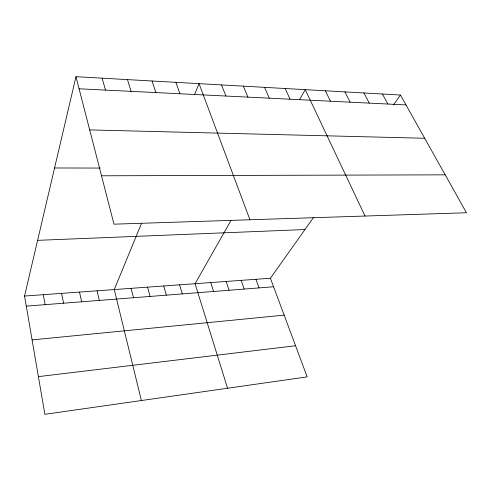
<?xml version="1.0" encoding="UTF-8"?>
<svg xmlns="http://www.w3.org/2000/svg" width="491" height="491" viewBox="0 0 491 491"><rect width="100%" height="100%" fill="white"/><g stroke="black" fill="none" stroke-linecap="round" stroke-linejoin="round"><path stroke-width="0.74" d="M313.731 217.218L270.406 278.25L307.17 376.885L44.871 414.306L24.55 296.048L75.97 76.694L400.46 95.033L466.45 212.756L113.986 224.172L75.97 76.694M141.5 223.393L114.256 289.555L141.383 400.539M194.485 94.738L199.051 83.648L249.937 219.772M230.973 220.49L195.08 283.7L227.554 388.246M299.59 99.636L305.255 89.65L365.016 216.04M393.438 104.921L400.46 95.033M38.396 376.622L295.564 345.744M32.087 339.901L284.154 315.136M26.287 306.132L273.579 286.769M24.55 296.048L270.406 278.25M37.611 240.345L304.979 229.549M101.514 175.79L445.196 174.839M54.575 167.977L100.207 168.063M89.687 129.912L424.69 138.259M79.088 88.791L406.008 104.933M382.44 94.014L387.89 104.037M363.929 92.971L369.275 103.122M344.909 91.897L350.144 102.177M325.355 90.792L330.474 101.201M285.197 88.521L290.052 99.207M264.569 87.355L269.283 98.182M243.352 86.152L247.912 97.126M221.521 84.918L225.915 96.04M255.934 279.299L259.039 287.904M175.907 82.341L179.927 93.769M241.173 280.367L244.205 289.07M226.118 281.453L229.07 290.255M152.057 80.997L155.88 92.584M210.756 282.564L213.634 291.464M127.476 79.603L131.079 91.357M179.565 284.823L182.271 293.919M163.73 285.971L166.351 295.165M102.128 78.173L105.497 90.092M147.576 287.143L150.099 296.441M131.085 288.334L133.515 297.736M97.065 290.795L99.286 300.418M79.517 292.065L81.623 301.799M61.59 293.366L63.572 303.217M43.269 294.692L45.135 304.659"/></g></svg>
